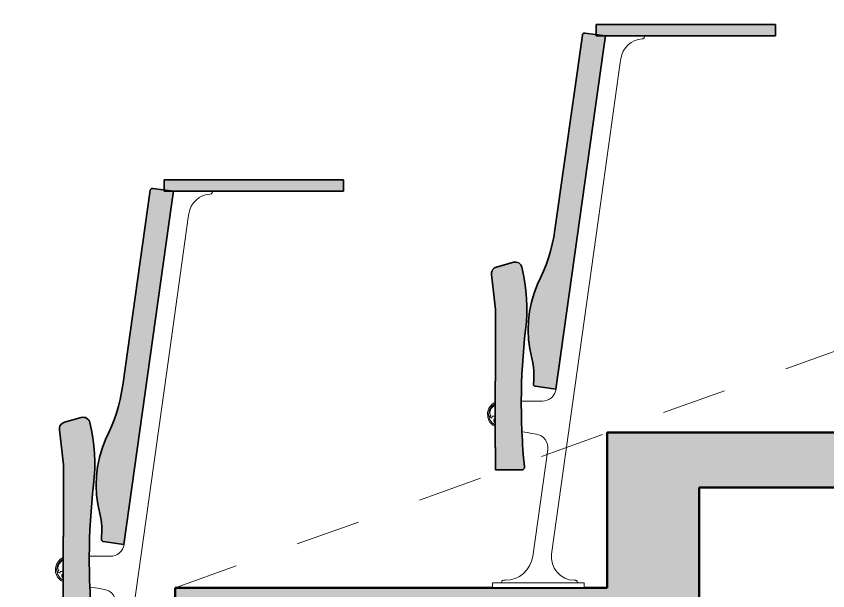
# Model space of a CAD drawing. Header units: millimetres. Extents: x -48147 to 1392261, y -496296 to 18123.
# Drawn here: x 1363031 to 1364797, y -491465 to -490214 of the extents above; entities that cross this region are included whole.
import ezdxf

# ---------------------------------------------------------------- set-up
doc = ezdxf.new("R2010")
doc.units = ezdxf.units.MM
doc.header["$MEASUREMENT"] = 0
doc.linetypes.add('Dashed', pattern=[2822.222233, 1411.111116, -1411.111116])
doc.linetypes.add('Wipeout_Contour', pattern=[1000, 0, -1000])
for name, color, linetype, lineweight in [('0_Pen_No__85', 8, 'Continuous', 20), ('A-35-M_FFE_Sanitary_Pen_No__1', 7, 'Continuous', 13), ('New_A-35-M_FFE_Fixed_Pen_No__1', 7, 'Continuous', 13)]:
    doc.layers.add(name, color=color, linetype=linetype, lineweight=lineweight)
doc.layers.add('New_A-20-M_Floor_Slab', color=7, linetype='Continuous')
doc.layers.add('New_A-35-M_FFE_Fixed', color=7, linetype='Continuous')
for name, color, linetype, lineweight, true_color in [('New_A-20-M_Floor_Slab_Pen_No__107', 7, 'Continuous', 15, 0xa6a6a6), ('New_A-20-M_Floor_Slab_Pen_No__27', 7, 'Continuous', 50, 0x2a2a2a), ('New_A-20-M_Floor_Slab_Pen_No__29', 7, 'Continuous', 50, 0x2a2a2a), ('New_A-20-M_Floor_Slab_Pen_No__81', 7, 'Continuous', 20, 0x6a6a6a), ('New_A-35-M_FFE_Fixed_Pen_No__104', 7, 'Continuous', 15, 0xa6a6a6), ('New_A-35-M_FFE_Fixed_Pen_No__44', 7, 'Continuous', 35, 0x444444)]:
    doc.layers.add(name, color=color, linetype=linetype, lineweight=lineweight, true_color=true_color)
doc.dimstyles.new('GENERATED_STYLE__8', dxfattribs={"dimtxt": 0.18, "dimasz": 182.4, "dimexe": 0.18, "dimexo": 0.0625, "dimgap": 0.09, "dimtad": 0, "dimtih": 1, "dimtoh": 1, "dimdec": 4, "dimzin": 0, "dimdsep": 46, "dimcen": 0.09, "dimadec": 0, "dimazin": 0, "dimtfac": 1, "dimtdec": 4, "dimtmove": 0, "dimatfit": 3, "dimldrblk": 'ARROWHEAD_5', "dimfxl": 1, "dimtolj": 1, "dimtzin": 0, "dimarcsym": 0})

# ---------------------------------------------------------------- blocks, each defined once
blk = doc.blocks.new('Section Elem_5_1', base_point=(1317838.7, -491795.5))
at = {"layer": 'New_A-20-M_Floor_Slab_Pen_No__81', "linetype": 'Continuous', "lineweight": 0, "true_color": 0x353535}
blk.add_hatch(color=250, dxfattribs=at).paths.add_polyline_path([(1363377.2, -491458), (1363377.2, -491578), (1364517.2, -491578), (1364517.2, -491458)])
at = {"layer": 'New_A-20-M_Floor_Slab_Pen_No__29', "linetype": 'Continuous'}
for p, q in [((1363377.2, -491458), (1363377.2, -491578)), ((1364317.2, -491458), (1363377.2, -491458)), ((1364517.2, -491458), (1364517.2, -491578)), ((1364517.2, -491578), (1363477.2, -491578))]:
    blk.add_line(p, q, dxfattribs=at)
blk = doc.blocks.new('Section Elem_6_1', base_point=(1317838.7, -491795.5))
at = {"layer": 'New_A-20-M_Floor_Slab_Pen_No__81', "linetype": 'Continuous', "lineweight": 0, "true_color": 0x353535}
blk.add_hatch(color=250, dxfattribs=at).paths.add_polyline_path([(1364317.2, -491120), (1364317.2, -491240), (1365457.2, -491240), (1365457.2, -491120)])
at = {"layer": 'New_A-20-M_Floor_Slab_Pen_No__29', "linetype": 'Continuous'}
for p, q in [((1364317.2, -491120), (1364317.2, -491240)), ((1365257.2, -491120), (1364317.2, -491120)), ((1365457.2, -491120), (1365457.2, -491240)), ((1365457.2, -491240), (1364517.2, -491240))]:
    blk.add_line(p, q, dxfattribs=at)
blk = doc.blocks.new('Section Elem_10_1', base_point=(1317838.7, -491795.5))
at = {"color": 254, "linetype": 'Wipeout_Contour', "lineweight": 0, "ltscale": 139116244.4070085}
blk.add_wipeout([(1363147.1, -491784.5), (1363147.1, -491785.5), (1363312.1, -491785.5), (1363312.1, -491784.5), (1363312, -491783.5), (1363311.8, -491782.6), (1363311.3, -491781.7), (1363310.7, -491781), (1363309.9, -491780.4), (1363309.1, -491779.9), (1363308.1, -491779.6), (1363307.1, -491779.5), (1363305.6, -491779.5), (1363295, -491778.4), (1363284.9, -491775), (1363275.7, -491769.6), (1363267.9, -491762.3), (1363261.8, -491753.6), (1363257.7, -491743.8), (1363255.8, -491733.3), (1363256.1, -491722.6), (1363406.7, -490643.7), (1363408.6, -490635.3), (1363411.9, -490627.4), (1363416.6, -490620.1), (1363422.4, -490613.8), (1363429.2, -490608.5), (1363436.8, -490604.5), (1363444.9, -490601.9), (1363453.4, -490600.7), (1363454.4, -490600.5), (1363455.3, -490600.2), (1363456.1, -490599.7), (1363456.8, -490599.1), (1363457.4, -490598.4), (1363457.8, -490597.5), (1363458.1, -490596.6), (1363458.2, -490595.7), (1363458.2, -490594.6), (1363373.2, -490594.6), (1363265.8, -491363.6), (1363264.6, -491368.9), (1363262.5, -491373.8), (1363259.5, -491378.3), (1363255.8, -491382.1), (1363251.4, -491385.3), (1363246.6, -491387.6), (1363241.4, -491389), (1363236.1, -491389.5), (1363190.1, -491389.5), (1363190.1, -491393.1), (1363190.1, -491396.7), (1363190.1, -491400.4), (1363190.1, -491404), (1363190.2, -491407.6), (1363190.2, -491411.2), (1363190.3, -491414.9), (1363190.3, -491418.5), (1363190.4, -491423.2), (1363190.5, -491427.8), (1363190.6, -491432.5), (1363190.7, -491437.2), (1363190.9, -491441.9), (1363191, -491446.6), (1363191.2, -491451.2), (1363191.4, -491455.9), (1363191.4, -491456.2), (1363192.9, -491456.4), (1363202.9, -491458.1), (1363212.9, -491459.8), (1363222.9, -491461.4), (1363228.5, -491463), (1363233.6, -491465.5), (1363238.2, -491469), (1363242, -491473.3), (1363244.9, -491478.3), (1363246.8, -491483.7), (1363247.7, -491489.4), (1363247.5, -491495.1), (1363215, -491727.8), (1363212.5, -491738.3), (1363208.3, -491748.1), (1363202.4, -491757), (1363194.9, -491764.8), (1363186.2, -491771.1), (1363176.6, -491775.7), (1363166.2, -491778.6), (1363155.6, -491779.5), (1363152.1, -491779.5), (1363151.2, -491779.6), (1363150.2, -491779.9), (1363149.4, -491780.4), (1363148.6, -491781), (1363148, -491781.7), (1363147.5, -491782.6), (1363147.2, -491783.5)], dxfattribs=at).dxf.layer = 'New_A-35-M_FFE_Fixed'
at = {"color": 254, "linetype": 'Wipeout_Contour', "lineweight": 0, "ltscale": 21735009.03154728}
blk.add_wipeout([(1363116.5, -491414.7), (1363117, -491425), (1363121.1, -491434.6), (1363128.3, -491442), (1363133.6, -491444.6), (1363133.6, -491441.8), (1363126.6, -491437.1), (1363120.9, -491428.6), (1363118.9, -491418.5), (1363120.9, -491408.4), (1363126.6, -491399.9), (1363133.6, -491395.2), (1363133.6, -491392.2), (1363126.1, -491396.7), (1363119.7, -491404.8)], dxfattribs=at).dxf.layer = 'New_A-35-M_FFE_Fixed'
at = {"color": 254, "linetype": 'Wipeout_Contour', "lineweight": 0, "ltscale": 42021002.06824756}
blk.add_wipeout([(1363120.6, -491423.4), (1363126.2, -491426.5), (1363126.8, -491422.2), (1363128.2, -491422.4), (1363129.6, -491422.3), (1363131, -491422), (1363132.3, -491421.3), (1363133.4, -491420.4), (1363133.6, -491420.2), (1363133.6, -491397.5), (1363133.4, -491397.6), (1363131.9, -491398.6), (1363130.4, -491399.6), (1363128.8, -491401), (1363127.4, -491402.5), (1363126, -491404.1), (1363124.8, -491405.8), (1363123.8, -491407.7), (1363123, -491409.6), (1363122.3, -491411.6), (1363121.7, -491413.6), (1363121.6, -491414.6), (1363121.5, -491415.5), (1363121.6, -491416.5), (1363121.8, -491417.5), (1363122.2, -491418.4), (1363122.6, -491419.2), (1363123.2, -491420), (1363123.9, -491420.7)], dxfattribs=at).dxf.layer = 'New_A-35-M_FFE_Fixed'
at = {"color": 254, "linetype": 'Wipeout_Contour', "lineweight": 0, "ltscale": 11592091.11956752}
blk.add_wipeout([(1363130.1, -491432.7), (1363131, -491434.8), (1363132.8, -491436.2), (1363133.6, -491436.4), (1363133.6, -491427.3), (1363133.6, -491427.3), (1363131.6, -491428.4), (1363130.3, -491430.4)], dxfattribs=at).dxf.layer = 'New_A-35-M_FFE_Fixed'
blk = doc.blocks.new('Section Elem_11_1', base_point=(1317838.7, -491795.5))
at = {"layer": 'New_A-35-M_FFE_Fixed_Pen_No__104', "linetype": 'Continuous'}
for points in [[(1363743.2, -490594.6), (1363743.2, -490569.6), (1363353.2, -490569.6), (1363353.2, -490594.6)], [(1363323.2, -490591.7), (1363323, -490592.6), (1363263.1, -491017), (1363260.6, -491032.4), (1363257.5, -491047.7), (1363253.7, -491062.8), (1363249.2, -491077.8), (1363244.2, -491092.5), (1363238.5, -491107), (1363232.2, -491121.3), (1363225.3, -491135.3), (1363218, -491154.4), (1363212.2, -491174.1), (1363208.2, -491194.3), (1363205.7, -491214.6), (1363205, -491235.1), (1363206, -491255.6), (1363208.6, -491276), (1363212.8, -491296), (1363214.4, -491302.9), (1363215.7, -491309.8), (1363216.6, -491316.7), (1363217.2, -491323.7), (1363217.5, -491330.8), (1363217.5, -491337.8), (1363217.1, -491344.8), (1363216.4, -491351.8), (1363216.4, -491352.7), (1363216.5, -491353.7), (1363216.9, -491354.6), (1363217.4, -491355.4), (1363218.1, -491356.1), (1363218.9, -491356.7), (1363219.7, -491357.1), (1363220.7, -491357.3), (1363265.3, -491363.6), (1363369, -490624.3), (1363373.2, -490594.6), (1363328.6, -490588.4), (1363327.6, -490588.3), (1363326.7, -490588.5), (1363325.7, -490588.8), (1363324.9, -490589.3), (1363324.2, -490590), (1363323.6, -490590.8)]]:
    blk.add_hatch(color=256, dxfattribs=at).paths.add_polyline_path(points)
at = {"layer": 'New_A-35-M_FFE_Fixed_Pen_No__1', "linetype": 'Continuous'}
for p, q in [((1363457.4, -490598.4), (1363456.8, -490599.1)), ((1363457.8, -490597.5), (1363457.4, -490598.4)), ((1363458.1, -490596.6), (1363457.8, -490597.5)), ((1363458.2, -490595.7), (1363458.1, -490596.6)), ((1363458.2, -490594.6), (1363458.2, -490595.7)), ((1363422.4, -490613.8), (1363416.6, -490620.1)), ((1363429.2, -490608.5), (1363422.4, -490613.8)), ((1363436.8, -490604.5), (1363429.2, -490608.5)), ((1363444.9, -490601.9), (1363436.8, -490604.5)), ((1363453.4, -490600.7), (1363444.9, -490601.9)), ((1363454.4, -490600.5), (1363453.4, -490600.7)), ((1363455.3, -490600.2), (1363454.4, -490600.5)), ((1363456.1, -490599.7), (1363455.3, -490600.2)), ((1363456.8, -490599.1), (1363456.1, -490599.7)), ((1363345.8, -490790.4), (1363369, -490624.3)), ((1363411.9, -490627.4), (1363408.6, -490635.3)), ((1363416.6, -490620.1), (1363411.9, -490627.4)), ((1363406.7, -490643.7), (1363405.5, -490652.1)), ((1363408.6, -490635.3), (1363406.7, -490643.7)), ((1363405.5, -490652.1), (1363358.1, -490992.1)), ((1363318.4, -490986.6), (1363345.8, -490790.4)), ((1363272.2, -491317.5), (1363318.4, -490986.6)), ((1363358.1, -490992.1), (1363256.1, -491722.6)), ((1363265.8, -491363.6), (1363272.2, -491317.5)), ((1363259.5, -491378.3), (1363262.5, -491373.8)), ((1363262.5, -491373.8), (1363264.6, -491368.9)), ((1363264.6, -491368.9), (1363265.8, -491363.6)), ((1363190.1, -491389.5), (1363236.1, -491389.5)), ((1363236.1, -491389.5), (1363241.4, -491389)), ((1363241.4, -491389), (1363246.6, -491387.6)), ((1363246.6, -491387.6), (1363251.4, -491385.3)), ((1363251.4, -491385.3), (1363255.8, -491382.1)), ((1363255.8, -491382.1), (1363259.5, -491378.3)), ((1363192.9, -491456.4), (1363191.4, -491456.2)), ((1363202.9, -491458.1), (1363192.9, -491456.4)), ((1363212.9, -491459.8), (1363202.9, -491458.1)), ((1363222.9, -491461.4), (1363212.9, -491459.8)), ((1363228.5, -491463), (1363222.9, -491461.4)), ((1363233.6, -491465.5), (1363228.5, -491463)), ((1363238.2, -491469), (1363233.6, -491465.5)), ((1363242, -491473.3), (1363238.2, -491469)), ((1363244.9, -491478.3), (1363242, -491473.3)), ((1363246.8, -491483.7), (1363244.9, -491478.3)), ((1363215, -491727.8), (1363247.5, -491495.1)), ((1363247.7, -491489.4), (1363246.8, -491483.7)), ((1363247.5, -491495.1), (1363247.7, -491489.4)), ((1363212.5, -491738.3), (1363215, -491727.8)), ((1363256.1, -491722.6), (1363255.8, -491733.3)), ((1363208.3, -491748.1), (1363212.5, -491738.3)), ((1363255.8, -491733.3), (1363257.7, -491743.8)), ((1363257.7, -491743.8), (1363261.8, -491753.6)), ((1363194.9, -491764.8), (1363202.4, -491757)), ((1363202.4, -491757), (1363208.3, -491748.1)), ((1363261.8, -491753.6), (1363267.9, -491762.3)), ((1363267.9, -491762.3), (1363275.7, -491769.6)), ((1363176.6, -491775.7), (1363186.2, -491771.1)), ((1363186.2, -491771.1), (1363194.9, -491764.8)), ((1363275.7, -491769.6), (1363284.9, -491775))]:
    blk.add_line(p, q, dxfattribs=at)
at = {"layer": 'New_A-35-M_FFE_Fixed_Pen_No__44', "linetype": 'Continuous'}
for p, q in [((1363353.2, -490569.6), (1363353.2, -490594.6)), ((1363743.2, -490569.6), (1363353.2, -490569.6)), ((1363743.2, -490569.6), (1363743.2, -490594.6)), ((1363743.2, -490594.6), (1363353.2, -490594.6)), ((1363134.2, -491346.5), (1363133.6, -491346.5)), ((1363134.1, -491490.5), (1363133.6, -491490.5)), ((1363134.1, -491490.5), (1363134.1, -491539))]:
    blk.add_line(p, q, dxfattribs=at)
at = {"layer": 'New_A-35-M_FFE_Fixed_Pen_No__44', "linetype": 'Continuous', "flags": 128}
for points in [[(1363373.2, -490594.6), (1363328.6, -490588.4), (1363327.6, -490588.3), (1363326.7, -490588.5), (1363325.7, -490588.8), (1363324.9, -490589.3), (1363324.2, -490590), (1363323.6, -490590.8), (1363323.2, -490591.7), (1363323, -490592.6), (1363263.1, -491017), (1363260.6, -491032.4), (1363257.5, -491047.7), (1363253.7, -491062.8), (1363249.2, -491077.8), (1363244.2, -491092.5), (1363238.5, -491107), (1363232.2, -491121.3), (1363225.3, -491135.3), (1363218, -491154.4), (1363212.2, -491174.1), (1363208.2, -491194.3), (1363205.7, -491214.6), (1363205, -491235.1), (1363206, -491255.6), (1363208.6, -491276), (1363212.8, -491296), (1363214.4, -491302.9), (1363215.7, -491309.8), (1363216.6, -491316.7), (1363217.2, -491323.7), (1363217.5, -491330.8), (1363217.5, -491337.8), (1363217.1, -491344.8), (1363216.4, -491351.8), (1363216.4, -491352.7), (1363216.5, -491353.7), (1363216.9, -491354.6), (1363217.4, -491355.4), (1363218.1, -491356.1), (1363218.9, -491356.7), (1363219.7, -491357.1), (1363220.7, -491357.3), (1363265.3, -491363.6)], [(1363373.2, -490594.6), (1363369, -490624.3), (1363265.3, -491363.6)]]:
    blk.add_lwpolyline(points, dxfattribs=at)
at = {"color": 254, "linetype": 'Wipeout_Contour', "lineweight": 0, "ltscale": 63756096.45774131}
blk.add_wipeout([(1363118.9, -491418.5), (1363120.9, -491428.6), (1363126.6, -491437.1), (1363133.6, -491441.8), (1363133.6, -491436.4), (1363132.8, -491436.2), (1363131, -491434.8), (1363130.1, -491432.7), (1363130.3, -491430.4), (1363131.6, -491428.4), (1363133.6, -491427.3), (1363133.6, -491427.3), (1363133.6, -491420.2), (1363133.4, -491420.4), (1363132.3, -491421.3), (1363131, -491422), (1363129.6, -491422.3), (1363128.2, -491422.4), (1363126.8, -491422.2), (1363126.2, -491426.5), (1363120.6, -491423.4), (1363123.9, -491420.7), (1363123.2, -491420), (1363122.6, -491419.2), (1363122.2, -491418.4), (1363121.8, -491417.5), (1363121.6, -491416.5), (1363121.5, -491415.5), (1363121.6, -491414.6), (1363121.7, -491413.6), (1363122.3, -491411.6), (1363123, -491409.6), (1363123.8, -491407.7), (1363124.8, -491405.8), (1363126, -491404.1), (1363127.4, -491402.5), (1363128.8, -491401), (1363130.4, -491399.6), (1363131.9, -491398.6), (1363133.4, -491397.6), (1363133.6, -491397.5), (1363133.6, -491395.2), (1363126.6, -491399.9), (1363120.9, -491408.4)], dxfattribs=at).dxf.layer = 'New_A-35-M_FFE_Fixed'
at = {"color": 254, "linetype": 'Wipeout_Contour', "lineweight": 0, "ltscale": 5796890.425151379}
blk.add_wipeout([(1363127.1, -491785.5), (1363127.1, -491795.5), (1363327.1, -491795.5), (1363327.1, -491785.5)], dxfattribs=at).dxf.layer = 'New_A-35-M_FFE_Fixed'
at = {"layer": 'New_A-35-M_FFE_Fixed_Pen_No__104', "linetype": 'Continuous'}
blk.add_hatch(color=256, dxfattribs=at).paths.add_polyline_path([(1363196.2, -491536.5), (1363196.7, -491535.6), (1363196.9, -491534.5), (1363196.9, -491533.5), (1363196, -491523.8), (1363195.1, -491514.1), (1363194.3, -491504.4), (1363193.6, -491494.7), (1363193, -491485), (1363192.4, -491475.3), (1363191.9, -491465.6), (1363191.4, -491455.9), (1363191.2, -491451.2), (1363191, -491446.6), (1363190.9, -491441.9), (1363190.7, -491437.2), (1363190.6, -491432.5), (1363190.5, -491427.8), (1363190.4, -491423.2), (1363190.3, -491418.5), (1363190.3, -491414.9), (1363190.2, -491411.2), (1363190.2, -491407.6), (1363190.1, -491404), (1363190.1, -491400.4), (1363190.1, -491396.7), (1363190.1, -491393.1), (1363190.1, -491389.5), (1363190.4, -491370), (1363190.9, -491350.6), (1363191.6, -491331.1), (1363192.7, -491311.7), (1363194, -491292.2), (1363195.5, -491272.8), (1363197.4, -491253.4), (1363199.5, -491234.1), (1363201.1, -491217.1), (1363202, -491200), (1363202.1, -491182.9), (1363201.4, -491165.8), (1363200, -491148.8), (1363197.9, -491131.8), (1363195, -491114.9), (1363191.4, -491098.2), (1363190.4, -491095.4), (1363188.9, -491092.8), (1363186.9, -491090.6), (1363184.4, -491088.8), (1363181.7, -491087.5), (1363178.7, -491086.9), (1363175.7, -491086.8), (1363172.8, -491087.3), (1363136.2, -491097.6), (1363133.6, -491098.6), (1363131.3, -491100), (1363129.3, -491101.8), (1363127.6, -491103.9), (1363126.4, -491106.3), (1363125.6, -491108.9), (1363125.2, -491111.5), (1363125.4, -491114.2), (1363134.2, -491190.1), (1363134.2, -491346.5), (1363133.6, -491346.5), (1363133.6, -491478.5), (1363133.6, -491490.5), (1363134.1, -491490.5), (1363134.1, -491539), (1363140.1, -491539), (1363152.1, -491539), (1363191.9, -491539), (1363193, -491538.9), (1363194, -491538.6), (1363194.9, -491538), (1363195.6, -491537.3)])
at = {"layer": 'New_A-35-M_FFE_Fixed_Pen_No__1', "linetype": 'Continuous'}
for p, q in [((1363126.1, -491396.7), (1363133.6, -491392.2)), ((1363116.5, -491414.7), (1363119.7, -491404.8)), ((1363118.9, -491418.5), (1363120.9, -491408.4)), ((1363119.7, -491404.8), (1363126.1, -491396.7)), ((1363120.9, -491408.4), (1363126.6, -491399.9)), ((1363122.3, -491411.6), (1363123, -491409.6)), ((1363123, -491409.6), (1363123.8, -491407.7)), ((1363123.8, -491407.7), (1363124.8, -491405.8)), ((1363124.8, -491405.8), (1363126, -491404.1)), ((1363126, -491404.1), (1363127.4, -491402.5)), ((1363126.6, -491399.9), (1363133.6, -491395.2)), ((1363127.4, -491402.5), (1363128.8, -491401)), ((1363128.8, -491401), (1363130.4, -491399.6)), ((1363130.4, -491399.6), (1363131.9, -491398.6)), ((1363131.9, -491398.6), (1363133.4, -491397.6)), ((1363133.4, -491397.6), (1363133.6, -491397.5)), ((1363117, -491425), (1363116.5, -491414.7)), ((1363121.1, -491434.6), (1363117, -491425)), ((1363120.9, -491428.6), (1363118.9, -491418.5)), ((1363120.6, -491423.4), (1363123.9, -491420.7)), ((1363126.2, -491426.5), (1363120.6, -491423.4)), ((1363126.6, -491437.1), (1363120.9, -491428.6)), ((1363121.5, -491415.5), (1363121.6, -491414.6)), ((1363121.6, -491416.5), (1363121.5, -491415.5)), ((1363121.6, -491414.6), (1363121.7, -491413.6)), ((1363121.8, -491417.5), (1363121.6, -491416.5)), ((1363121.7, -491413.6), (1363122.3, -491411.6)), ((1363122.2, -491418.4), (1363121.8, -491417.5)), ((1363122.6, -491419.2), (1363122.2, -491418.4)), ((1363123.2, -491420), (1363122.6, -491419.2)), ((1363123.9, -491420.7), (1363123.2, -491420)), ((1363126.8, -491422.2), (1363126.2, -491426.5)), ((1363128.2, -491422.4), (1363126.8, -491422.2)), ((1363129.6, -491422.3), (1363128.2, -491422.4)), ((1363131, -491422), (1363129.6, -491422.3)), ((1363131.6, -491428.4), (1363130.3, -491430.4)), ((1363132.3, -491421.3), (1363131, -491422)), ((1363133.6, -491427.3), (1363131.6, -491428.4)), ((1363133.4, -491420.4), (1363132.3, -491421.3)), ((1363133.6, -491420.2), (1363133.4, -491420.4)), ((1363128.3, -491442), (1363121.1, -491434.6)), ((1363133.6, -491441.8), (1363126.6, -491437.1)), ((1363133.6, -491444.6), (1363128.3, -491442)), ((1363130.3, -491430.4), (1363130.1, -491432.7)), ((1363130.1, -491432.7), (1363131, -491434.8)), ((1363131, -491434.8), (1363132.8, -491436.2)), ((1363132.8, -491436.2), (1363133.6, -491436.4)), ((1363148, -491781.7), (1363148.6, -491781)), ((1363148.6, -491781), (1363149.4, -491780.4)), ((1363149.4, -491780.4), (1363150.2, -491779.9)), ((1363150.2, -491779.9), (1363151.2, -491779.6)), ((1363151.2, -491779.6), (1363152.1, -491779.5)), ((1363152.1, -491779.5), (1363155.6, -491779.5)), ((1363155.6, -491779.5), (1363166.2, -491778.6)), ((1363166.2, -491778.6), (1363176.6, -491775.7)), ((1363284.9, -491775), (1363295, -491778.4)), ((1363295, -491778.4), (1363305.6, -491779.5)), ((1363305.6, -491779.5), (1363307.1, -491779.5)), ((1363307.1, -491779.5), (1363308.1, -491779.6)), ((1363308.1, -491779.6), (1363309.1, -491779.9)), ((1363309.1, -491779.9), (1363309.9, -491780.4)), ((1363309.9, -491780.4), (1363310.7, -491781)), ((1363310.7, -491781), (1363311.3, -491781.7)), ((1363127.1, -491785.5), (1363327.1, -491785.5)), ((1363127.1, -491795.5), (1363127.1, -491785.5)), ((1363147.1, -491784.5), (1363147.2, -491783.5)), ((1363147.1, -491785.5), (1363147.1, -491784.5)), ((1363147.2, -491783.5), (1363147.5, -491782.6)), ((1363147.5, -491782.6), (1363148, -491781.7)), ((1363311.3, -491781.7), (1363311.8, -491782.6)), ((1363311.8, -491782.6), (1363312, -491783.5)), ((1363312, -491783.5), (1363312.1, -491784.5)), ((1363312.1, -491784.5), (1363312.1, -491785.5)), ((1363327.1, -491785.5), (1363327.1, -491795.5))]:
    blk.add_line(p, q, dxfattribs=at)
at = {"layer": 'New_A-35-M_FFE_Fixed_Pen_No__44', "linetype": 'Continuous', "flags": 128}
for points in [[(1363134.1, -491539), (1363140.1, -491539), (1363152.1, -491539), (1363191.9, -491539), (1363193, -491538.9), (1363194, -491538.6), (1363194.9, -491538), (1363195.6, -491537.3), (1363196.2, -491536.5), (1363196.7, -491535.6), (1363196.9, -491534.5), (1363196.9, -491533.5), (1363196, -491523.8), (1363195.1, -491514.1), (1363194.3, -491504.4), (1363193.6, -491494.7), (1363193, -491485), (1363192.4, -491475.3), (1363191.9, -491465.6), (1363191.4, -491455.9), (1363191.2, -491451.2), (1363191, -491446.6), (1363190.9, -491441.9), (1363190.7, -491437.2), (1363190.6, -491432.5), (1363190.5, -491427.8), (1363190.4, -491423.2), (1363190.3, -491418.5), (1363190.3, -491414.9), (1363190.2, -491411.2), (1363190.2, -491407.6), (1363190.1, -491404), (1363190.1, -491400.4), (1363190.1, -491396.7), (1363190.1, -491393.1), (1363190.1, -491389.5), (1363190.4, -491370), (1363190.9, -491350.6), (1363191.6, -491331.1), (1363192.7, -491311.7), (1363194, -491292.2), (1363195.5, -491272.8), (1363197.4, -491253.4), (1363199.5, -491234.1), (1363201.1, -491217.1), (1363202, -491200), (1363202.1, -491182.9), (1363201.4, -491165.8), (1363200, -491148.8), (1363197.9, -491131.8), (1363195, -491114.9), (1363191.4, -491098.2), (1363190.4, -491095.4), (1363188.9, -491092.8), (1363186.9, -491090.6), (1363184.4, -491088.8), (1363181.7, -491087.5), (1363178.7, -491086.9), (1363175.7, -491086.8), (1363172.8, -491087.3), (1363136.2, -491097.6), (1363133.6, -491098.6), (1363131.3, -491100), (1363129.3, -491101.8), (1363127.6, -491103.9), (1363126.4, -491106.3), (1363125.6, -491108.9), (1363125.2, -491111.5), (1363125.4, -491114.2), (1363134.2, -491190.1), (1363134.2, -491346.5)], [(1363133.6, -491346.5), (1363133.6, -491478.5), (1363133.6, -491490.5)]]:
    blk.add_lwpolyline(points, dxfattribs=at)
blk = doc.blocks.new('Section Elem_12_1', base_point=(1317838.7, -491795.5))
at = {"layer": 'New_A-35-M_FFE_Fixed_Pen_No__44', "linetype": 'Continuous'}
for p, q in [((1364683.2, -490231.6), (1364293.2, -490231.6)), ((1364683.2, -490231.6), (1364683.2, -490256.6)), ((1364074.2, -491008.5), (1364073.6, -491008.5)), ((1364074.1, -491152.5), (1364073.6, -491152.5)), ((1364074.1, -491152.5), (1364074.1, -491201))]:
    blk.add_line(p, q, dxfattribs=at)
at = {"color": 254, "linetype": 'Wipeout_Contour', "lineweight": 0, "ltscale": 63789967.69592149}
blk.add_wipeout([(1364058.9, -491080.5), (1364060.9, -491090.6), (1364066.6, -491099.1), (1364073.6, -491103.8), (1364073.6, -491098.4), (1364072.8, -491098.2), (1364071, -491096.8), (1364070.1, -491094.7), (1364070.3, -491092.4), (1364071.6, -491090.4), (1364073.6, -491089.3), (1364073.6, -491089.3), (1364073.6, -491082.2), (1364073.4, -491082.4), (1364072.3, -491083.3), (1364071, -491084), (1364069.6, -491084.3), (1364068.2, -491084.4), (1364066.8, -491084.2), (1364066.2, -491088.5), (1364060.6, -491085.4), (1364063.9, -491082.7), (1364063.2, -491082), (1364062.6, -491081.2), (1364062.2, -491080.4), (1364061.8, -491079.5), (1364061.6, -491078.5), (1364061.5, -491077.5), (1364061.6, -491076.6), (1364061.7, -491075.6), (1364062.3, -491073.6), (1364063, -491071.6), (1364063.8, -491069.7), (1364064.8, -491067.8), (1364066, -491066.1), (1364067.4, -491064.5), (1364068.8, -491063), (1364070.4, -491061.6), (1364071.9, -491060.6), (1364073.4, -491059.6), (1364073.6, -491059.5), (1364073.6, -491057.2), (1364066.6, -491061.9), (1364060.9, -491070.4)], dxfattribs=at).dxf.layer = 'New_A-35-M_FFE_Fixed'
at = {"color": 254, "linetype": 'Wipeout_Contour', "lineweight": 0, "ltscale": 5799969.071678659}
blk.add_wipeout([(1364267.1, -491457.5), (1364267.1, -491447.5), (1364067.1, -491447.5), (1364067.1, -491457.5)], dxfattribs=at).dxf.layer = 'New_A-35-M_FFE_Fixed'
at = {"layer": 'New_A-35-M_FFE_Fixed_Pen_No__1', "linetype": 'Continuous'}
for p, q in [((1364067.1, -491457.5), (1364067.1, -491447.5)), ((1364267.1, -491457.5), (1364067.1, -491457.5))]:
    blk.add_line(p, q, dxfattribs=at)
at = {"color": 254, "linetype": 'Wipeout_Contour', "lineweight": 0, "ltscale": 139190147.9215785}
blk.add_wipeout([(1364087.1, -491446.5), (1364087.1, -491447.5), (1364252.1, -491447.5), (1364252.1, -491446.5), (1364252, -491445.5), (1364251.8, -491444.6), (1364251.3, -491443.7), (1364250.7, -491443), (1364249.9, -491442.4), (1364249.1, -491441.9), (1364248.1, -491441.6), (1364247.1, -491441.5), (1364245.6, -491441.5), (1364235, -491440.4), (1364224.9, -491437), (1364215.7, -491431.6), (1364207.9, -491424.3), (1364201.8, -491415.6), (1364197.7, -491405.8), (1364195.8, -491395.3), (1364196.1, -491384.6), (1364346.7, -490305.7), (1364348.6, -490297.3), (1364351.9, -490289.4), (1364356.6, -490282.1), (1364362.4, -490275.8), (1364369.2, -490270.5), (1364376.8, -490266.5), (1364384.9, -490263.9), (1364393.4, -490262.7), (1364394.4, -490262.5), (1364395.3, -490262.2), (1364396.1, -490261.7), (1364396.8, -490261.1), (1364397.4, -490260.4), (1364397.8, -490259.5), (1364398.1, -490258.6), (1364398.2, -490257.7), (1364398.2, -490256.6), (1364313.2, -490256.6), (1364205.8, -491025.6), (1364204.6, -491030.9), (1364202.5, -491035.8), (1364199.5, -491040.3), (1364195.8, -491044.1), (1364191.4, -491047.3), (1364186.6, -491049.6), (1364181.4, -491051), (1364176.1, -491051.5), (1364130.1, -491051.5), (1364130.1, -491055.1), (1364130.1, -491058.7), (1364130.1, -491062.4), (1364130.1, -491066), (1364130.2, -491069.6), (1364130.2, -491073.2), (1364130.3, -491076.9), (1364130.3, -491080.5), (1364130.4, -491085.2), (1364130.5, -491089.8), (1364130.6, -491094.5), (1364130.7, -491099.2), (1364130.9, -491103.9), (1364131, -491108.6), (1364131.2, -491113.2), (1364131.4, -491117.9), (1364131.4, -491118.2), (1364132.9, -491118.4), (1364142.9, -491120.1), (1364152.9, -491121.8), (1364162.9, -491123.4), (1364168.5, -491125), (1364173.6, -491127.5), (1364178.2, -491131), (1364182, -491135.3), (1364184.9, -491140.3), (1364186.8, -491145.7), (1364187.7, -491151.4), (1364187.5, -491157.1), (1364155, -491389.8), (1364152.5, -491400.3), (1364148.3, -491410.1), (1364142.4, -491419), (1364134.9, -491426.8), (1364126.2, -491433.1), (1364116.6, -491437.7), (1364106.2, -491440.6), (1364095.6, -491441.5), (1364092.1, -491441.5), (1364091.2, -491441.6), (1364090.2, -491441.9), (1364089.4, -491442.4), (1364088.6, -491443), (1364088, -491443.7), (1364087.5, -491444.6), (1364087.2, -491445.5)], dxfattribs=at).dxf.layer = 'New_A-35-M_FFE_Fixed'
at = {"color": 254, "linetype": 'Wipeout_Contour', "lineweight": 0, "ltscale": 21746556.03143888}
blk.add_wipeout([(1364056.5, -491076.7), (1364057, -491087), (1364061.1, -491096.6), (1364068.3, -491104), (1364073.6, -491106.6), (1364073.6, -491103.8), (1364066.6, -491099.1), (1364060.9, -491090.6), (1364058.9, -491080.5), (1364060.9, -491070.4), (1364066.6, -491061.9), (1364073.6, -491057.2), (1364073.6, -491054.2), (1364066.1, -491058.7), (1364059.7, -491066.8)], dxfattribs=at).dxf.layer = 'New_A-35-M_FFE_Fixed'
at = {"layer": 'New_A-35-M_FFE_Fixed_Pen_No__104', "linetype": 'Continuous'}
for points in [[(1364683.2, -490256.6), (1364683.2, -490231.6), (1364293.2, -490231.6), (1364293.2, -490256.6)], [(1364263.2, -490253.7), (1364263, -490254.6), (1364203.1, -490679), (1364200.6, -490694.4), (1364197.5, -490709.7), (1364193.7, -490724.8), (1364189.2, -490739.8), (1364184.2, -490754.5), (1364178.5, -490769), (1364172.2, -490783.3), (1364165.3, -490797.3), (1364158, -490816.4), (1364152.2, -490836.1), (1364148.2, -490856.3), (1364145.7, -490876.6), (1364145, -490897.1), (1364146, -490917.6), (1364148.6, -490938), (1364152.8, -490958), (1364154.4, -490964.9), (1364155.7, -490971.8), (1364156.6, -490978.7), (1364157.2, -490985.7), (1364157.5, -490992.8), (1364157.5, -490999.8), (1364157.1, -491006.8), (1364156.4, -491013.8), (1364156.4, -491014.7), (1364156.5, -491015.7), (1364156.9, -491016.6), (1364157.4, -491017.4), (1364158.1, -491018.1), (1364158.9, -491018.7), (1364159.7, -491019.1), (1364160.7, -491019.3), (1364205.3, -491025.6), (1364309, -490286.3), (1364313.2, -490256.6), (1364268.6, -490250.4), (1364267.6, -490250.3), (1364266.7, -490250.5), (1364265.7, -490250.8), (1364264.9, -490251.3), (1364264.2, -490252), (1364263.6, -490252.8)]]:
    blk.add_hatch(color=256, dxfattribs=at).paths.add_polyline_path(points)
at = {"layer": 'New_A-35-M_FFE_Fixed_Pen_No__1', "linetype": 'Continuous'}
for p, q in [((1364393.4, -490262.7), (1364384.9, -490263.9)), ((1364394.4, -490262.5), (1364393.4, -490262.7)), ((1364395.3, -490262.2), (1364394.4, -490262.5)), ((1364396.1, -490261.7), (1364395.3, -490262.2)), ((1364396.8, -490261.1), (1364396.1, -490261.7)), ((1364397.4, -490260.4), (1364396.8, -490261.1)), ((1364397.8, -490259.5), (1364397.4, -490260.4)), ((1364398.1, -490258.6), (1364397.8, -490259.5)), ((1364398.2, -490257.7), (1364398.1, -490258.6)), ((1364398.2, -490256.6), (1364398.2, -490257.7)), ((1364362.4, -490275.8), (1364356.6, -490282.1)), ((1364369.2, -490270.5), (1364362.4, -490275.8)), ((1364376.8, -490266.5), (1364369.2, -490270.5)), ((1364384.9, -490263.9), (1364376.8, -490266.5)), ((1364285.8, -490452.4), (1364309, -490286.3)), ((1364348.6, -490297.3), (1364346.7, -490305.7)), ((1364351.9, -490289.4), (1364348.6, -490297.3)), ((1364356.6, -490282.1), (1364351.9, -490289.4)), ((1364345.5, -490314.1), (1364298.1, -490654.1)), ((1364346.7, -490305.7), (1364345.5, -490314.1)), ((1364258.4, -490648.6), (1364285.8, -490452.4)), ((1364212.2, -490979.5), (1364258.4, -490648.6)), ((1364298.1, -490654.1), (1364196.1, -491384.6)), ((1364205.8, -491025.6), (1364212.2, -490979.5)), ((1364199.5, -491040.3), (1364202.5, -491035.8)), ((1364202.5, -491035.8), (1364204.6, -491030.9)), ((1364204.6, -491030.9), (1364205.8, -491025.6)), ((1364130.1, -491051.5), (1364176.1, -491051.5)), ((1364176.1, -491051.5), (1364181.4, -491051)), ((1364181.4, -491051), (1364186.6, -491049.6)), ((1364186.6, -491049.6), (1364191.4, -491047.3)), ((1364191.4, -491047.3), (1364195.8, -491044.1)), ((1364195.8, -491044.1), (1364199.5, -491040.3)), ((1364132.9, -491118.4), (1364131.4, -491118.2)), ((1364142.9, -491120.1), (1364132.9, -491118.4)), ((1364152.9, -491121.8), (1364142.9, -491120.1)), ((1364162.9, -491123.4), (1364152.9, -491121.8)), ((1364168.5, -491125), (1364162.9, -491123.4)), ((1364173.6, -491127.5), (1364168.5, -491125)), ((1364178.2, -491131), (1364173.6, -491127.5)), ((1364182, -491135.3), (1364178.2, -491131)), ((1364184.9, -491140.3), (1364182, -491135.3)), ((1364186.8, -491145.7), (1364184.9, -491140.3)), ((1364187.7, -491151.4), (1364186.8, -491145.7)), ((1364155, -491389.8), (1364187.5, -491157.1)), ((1364187.5, -491157.1), (1364187.7, -491151.4)), ((1364152.5, -491400.3), (1364155, -491389.8)), ((1364196.1, -491384.6), (1364195.8, -491395.3)), ((1364142.4, -491419), (1364148.3, -491410.1)), ((1364148.3, -491410.1), (1364152.5, -491400.3)), ((1364195.8, -491395.3), (1364197.7, -491405.8)), ((1364197.7, -491405.8), (1364201.8, -491415.6)), ((1364126.2, -491433.1), (1364134.9, -491426.8)), ((1364134.9, -491426.8), (1364142.4, -491419)), ((1364201.8, -491415.6), (1364207.9, -491424.3)), ((1364207.9, -491424.3), (1364215.7, -491431.6)), ((1364087.1, -491446.5), (1364087.2, -491445.5)), ((1364087.2, -491445.5), (1364087.5, -491444.6)), ((1364087.5, -491444.6), (1364088, -491443.7)), ((1364088, -491443.7), (1364088.6, -491443)), ((1364088.6, -491443), (1364089.4, -491442.4)), ((1364089.4, -491442.4), (1364090.2, -491441.9)), ((1364090.2, -491441.9), (1364091.2, -491441.6)), ((1364091.2, -491441.6), (1364092.1, -491441.5)), ((1364092.1, -491441.5), (1364095.6, -491441.5)), ((1364095.6, -491441.5), (1364106.2, -491440.6)), ((1364106.2, -491440.6), (1364116.6, -491437.7)), ((1364116.6, -491437.7), (1364126.2, -491433.1)), ((1364215.7, -491431.6), (1364224.9, -491437)), ((1364224.9, -491437), (1364235, -491440.4)), ((1364235, -491440.4), (1364245.6, -491441.5)), ((1364245.6, -491441.5), (1364247.1, -491441.5)), ((1364247.1, -491441.5), (1364248.1, -491441.6)), ((1364248.1, -491441.6), (1364249.1, -491441.9)), ((1364249.1, -491441.9), (1364249.9, -491442.4)), ((1364249.9, -491442.4), (1364250.7, -491443)), ((1364250.7, -491443), (1364251.3, -491443.7)), ((1364251.3, -491443.7), (1364251.8, -491444.6)), ((1364251.8, -491444.6), (1364252, -491445.5)), ((1364252, -491445.5), (1364252.1, -491446.5)), ((1364067.1, -491447.5), (1364267.1, -491447.5)), ((1364087.1, -491447.5), (1364087.1, -491446.5)), ((1364252.1, -491446.5), (1364252.1, -491447.5)), ((1364267.1, -491447.5), (1364267.1, -491457.5))]:
    blk.add_line(p, q, dxfattribs=at)
at = {"layer": 'New_A-35-M_FFE_Fixed_Pen_No__44', "linetype": 'Continuous'}
for p in [(1364293.2, -490231.6), (1364683.2, -490256.6)]:
    blk.add_line(p, (1364293.2, -490256.6), dxfattribs=at)
at = {"layer": 'New_A-35-M_FFE_Fixed_Pen_No__44', "linetype": 'Continuous', "flags": 128}
for points in [[(1364313.2, -490256.6), (1364268.6, -490250.4), (1364267.6, -490250.3), (1364266.7, -490250.5), (1364265.7, -490250.8), (1364264.9, -490251.3), (1364264.2, -490252), (1364263.6, -490252.8), (1364263.2, -490253.7), (1364263, -490254.6), (1364203.1, -490679), (1364200.6, -490694.4), (1364197.5, -490709.7), (1364193.7, -490724.8), (1364189.2, -490739.8), (1364184.2, -490754.5), (1364178.5, -490769), (1364172.2, -490783.3), (1364165.3, -490797.3), (1364158, -490816.4), (1364152.2, -490836.1), (1364148.2, -490856.3), (1364145.7, -490876.6), (1364145, -490897.1), (1364146, -490917.6), (1364148.6, -490938), (1364152.8, -490958), (1364154.4, -490964.9), (1364155.7, -490971.8), (1364156.6, -490978.7), (1364157.2, -490985.7), (1364157.5, -490992.8), (1364157.5, -490999.8), (1364157.1, -491006.8), (1364156.4, -491013.8), (1364156.4, -491014.7), (1364156.5, -491015.7), (1364156.9, -491016.6), (1364157.4, -491017.4), (1364158.1, -491018.1), (1364158.9, -491018.7), (1364159.7, -491019.1), (1364160.7, -491019.3), (1364205.3, -491025.6)], [(1364313.2, -490256.6), (1364309, -490286.3), (1364205.3, -491025.6)]]:
    blk.add_lwpolyline(points, dxfattribs=at)
at = {"color": 254, "linetype": 'Wipeout_Contour', "lineweight": 0, "ltscale": 42043326.3380641}
blk.add_wipeout([(1364060.6, -491085.4), (1364066.2, -491088.5), (1364066.8, -491084.2), (1364068.2, -491084.4), (1364069.6, -491084.3), (1364071, -491084), (1364072.3, -491083.3), (1364073.4, -491082.4), (1364073.6, -491082.2), (1364073.6, -491059.5), (1364073.4, -491059.6), (1364071.9, -491060.6), (1364070.4, -491061.6), (1364068.8, -491063), (1364067.4, -491064.5), (1364066, -491066.1), (1364064.8, -491067.8), (1364063.8, -491069.7), (1364063, -491071.6), (1364062.3, -491073.6), (1364061.7, -491075.6), (1364061.6, -491076.6), (1364061.5, -491077.5), (1364061.6, -491078.5), (1364061.8, -491079.5), (1364062.2, -491080.4), (1364062.6, -491081.2), (1364063.2, -491082), (1364063.9, -491082.7)], dxfattribs=at).dxf.layer = 'New_A-35-M_FFE_Fixed'
at = {"layer": 'New_A-35-M_FFE_Fixed_Pen_No__1', "linetype": 'Continuous'}
for p, q in [((1364066.1, -491058.7), (1364073.6, -491054.2)), ((1364066.6, -491061.9), (1364073.6, -491057.2)), ((1364056.5, -491076.7), (1364059.7, -491066.8)), ((1364058.9, -491080.5), (1364060.9, -491070.4)), ((1364059.7, -491066.8), (1364066.1, -491058.7)), ((1364060.9, -491070.4), (1364066.6, -491061.9)), ((1364061.7, -491075.6), (1364062.3, -491073.6)), ((1364062.3, -491073.6), (1364063, -491071.6)), ((1364063, -491071.6), (1364063.8, -491069.7)), ((1364063.8, -491069.7), (1364064.8, -491067.8)), ((1364064.8, -491067.8), (1364066, -491066.1)), ((1364066, -491066.1), (1364067.4, -491064.5)), ((1364067.4, -491064.5), (1364068.8, -491063)), ((1364068.8, -491063), (1364070.4, -491061.6)), ((1364070.4, -491061.6), (1364071.9, -491060.6)), ((1364071.9, -491060.6), (1364073.4, -491059.6)), ((1364073.4, -491059.6), (1364073.6, -491059.5)), ((1364057, -491087), (1364056.5, -491076.7)), ((1364061.1, -491096.6), (1364057, -491087)), ((1364060.9, -491090.6), (1364058.9, -491080.5)), ((1364061.5, -491077.5), (1364061.6, -491076.6)), ((1364061.6, -491078.5), (1364061.5, -491077.5)), ((1364061.6, -491076.6), (1364061.7, -491075.6)), ((1364061.8, -491079.5), (1364061.6, -491078.5)), ((1364062.2, -491080.4), (1364061.8, -491079.5))]:
    blk.add_line(p, q, dxfattribs=at)
at = {"color": 254, "linetype": 'Wipeout_Contour', "lineweight": 0, "ltscale": 11598249.4856623}
blk.add_wipeout([(1364070.1, -491094.7), (1364071, -491096.8), (1364072.8, -491098.2), (1364073.6, -491098.4), (1364073.6, -491089.3), (1364073.6, -491089.3), (1364071.6, -491090.4), (1364070.3, -491092.4)], dxfattribs=at).dxf.layer = 'New_A-35-M_FFE_Fixed'
at = {"layer": 'New_A-35-M_FFE_Fixed_Pen_No__104', "linetype": 'Continuous'}
blk.add_hatch(color=256, dxfattribs=at).paths.add_polyline_path([(1364136.2, -491198.5), (1364136.7, -491197.6), (1364136.9, -491196.5), (1364136.9, -491195.5), (1364136, -491185.8), (1364135.1, -491176.1), (1364134.3, -491166.4), (1364133.6, -491156.7), (1364133, -491147), (1364132.4, -491137.3), (1364131.9, -491127.6), (1364131.4, -491117.9), (1364131.2, -491113.2), (1364131, -491108.6), (1364130.9, -491103.9), (1364130.7, -491099.2), (1364130.6, -491094.5), (1364130.5, -491089.8), (1364130.4, -491085.2), (1364130.3, -491080.5), (1364130.3, -491076.9), (1364130.2, -491073.2), (1364130.2, -491069.6), (1364130.1, -491066), (1364130.1, -491062.4), (1364130.1, -491058.7), (1364130.1, -491055.1), (1364130.1, -491051.5), (1364130.4, -491032), (1364130.9, -491012.6), (1364131.6, -490993.1), (1364132.7, -490973.7), (1364134, -490954.2), (1364135.5, -490934.8), (1364137.4, -490915.4), (1364139.5, -490896.1), (1364141.1, -490879.1), (1364142, -490862), (1364142.1, -490844.9), (1364141.4, -490827.8), (1364140, -490810.8), (1364137.9, -490793.8), (1364135, -490776.9), (1364131.4, -490760.2), (1364130.4, -490757.4), (1364128.9, -490754.8), (1364126.9, -490752.6), (1364124.4, -490750.8), (1364121.7, -490749.5), (1364118.7, -490748.9), (1364115.7, -490748.8), (1364112.8, -490749.3), (1364076.2, -490759.6), (1364073.6, -490760.6), (1364071.3, -490762), (1364069.3, -490763.8), (1364067.6, -490765.9), (1364066.4, -490768.3), (1364065.6, -490770.9), (1364065.2, -490773.5), (1364065.4, -490776.2), (1364074.2, -490852.1), (1364074.2, -491008.5), (1364073.6, -491008.5), (1364073.6, -491140.5), (1364073.6, -491152.5), (1364074.1, -491152.5), (1364074.1, -491201), (1364080.1, -491201), (1364092.1, -491201), (1364131.9, -491201), (1364133, -491200.9), (1364134, -491200.6), (1364134.9, -491200), (1364135.6, -491199.3)])
at = {"layer": 'New_A-35-M_FFE_Fixed_Pen_No__1', "linetype": 'Continuous'}
for p, q in [((1364060.6, -491085.4), (1364063.9, -491082.7)), ((1364066.2, -491088.5), (1364060.6, -491085.4)), ((1364066.6, -491099.1), (1364060.9, -491090.6)), ((1364062.6, -491081.2), (1364062.2, -491080.4)), ((1364063.2, -491082), (1364062.6, -491081.2)), ((1364063.9, -491082.7), (1364063.2, -491082)), ((1364066.8, -491084.2), (1364066.2, -491088.5)), ((1364068.2, -491084.4), (1364066.8, -491084.2)), ((1364069.6, -491084.3), (1364068.2, -491084.4)), ((1364071, -491084), (1364069.6, -491084.3)), ((1364070.3, -491092.4), (1364070.1, -491094.7)), ((1364071.6, -491090.4), (1364070.3, -491092.4)), ((1364072.3, -491083.3), (1364071, -491084)), ((1364073.6, -491089.3), (1364071.6, -491090.4)), ((1364073.4, -491082.4), (1364072.3, -491083.3)), ((1364073.6, -491082.2), (1364073.4, -491082.4)), ((1364068.3, -491104), (1364061.1, -491096.6)), ((1364073.6, -491103.8), (1364066.6, -491099.1)), ((1364073.6, -491106.6), (1364068.3, -491104)), ((1364070.1, -491094.7), (1364071, -491096.8)), ((1364071, -491096.8), (1364072.8, -491098.2)), ((1364072.8, -491098.2), (1364073.6, -491098.4))]:
    blk.add_line(p, q, dxfattribs=at)
at = {"layer": 'New_A-35-M_FFE_Fixed_Pen_No__44', "linetype": 'Continuous', "flags": 128}
for points in [[(1364074.1, -491201), (1364080.1, -491201), (1364092.1, -491201), (1364131.9, -491201), (1364133, -491200.9), (1364134, -491200.6), (1364134.9, -491200), (1364135.6, -491199.3), (1364136.2, -491198.5), (1364136.7, -491197.6), (1364136.9, -491196.5), (1364136.9, -491195.5), (1364136, -491185.8), (1364135.1, -491176.1), (1364134.3, -491166.4), (1364133.6, -491156.7), (1364133, -491147), (1364132.4, -491137.3), (1364131.9, -491127.6), (1364131.4, -491117.9), (1364131.2, -491113.2), (1364131, -491108.6), (1364130.9, -491103.9), (1364130.7, -491099.2), (1364130.6, -491094.5), (1364130.5, -491089.8), (1364130.4, -491085.2), (1364130.3, -491080.5), (1364130.3, -491076.9), (1364130.2, -491073.2), (1364130.2, -491069.6), (1364130.1, -491066), (1364130.1, -491062.4), (1364130.1, -491058.7), (1364130.1, -491055.1), (1364130.1, -491051.5), (1364130.4, -491032), (1364130.9, -491012.6), (1364131.6, -490993.1), (1364132.7, -490973.7), (1364134, -490954.2), (1364135.5, -490934.8), (1364137.4, -490915.4), (1364139.5, -490896.1), (1364141.1, -490879.1), (1364142, -490862), (1364142.1, -490844.9), (1364141.4, -490827.8), (1364140, -490810.8), (1364137.9, -490793.8), (1364135, -490776.9), (1364131.4, -490760.2), (1364130.4, -490757.4), (1364128.9, -490754.8), (1364126.9, -490752.6), (1364124.4, -490750.8), (1364121.7, -490749.5), (1364118.7, -490748.9), (1364115.7, -490748.8), (1364112.8, -490749.3), (1364076.2, -490759.6), (1364073.6, -490760.6), (1364071.3, -490762), (1364069.3, -490763.8), (1364067.6, -490765.9), (1364066.4, -490768.3), (1364065.6, -490770.9), (1364065.2, -490773.5), (1364065.4, -490776.2), (1364074.2, -490852.1), (1364074.2, -491008.5)], [(1364073.6, -491008.5), (1364073.6, -491140.5), (1364073.6, -491152.5)]]:
    blk.add_lwpolyline(points, dxfattribs=at)
blk = doc.blocks.new('Section Elem_20_1', base_point=(1317838.7, -491795.5))
at = {"layer": 'New_A-20-M_Floor_Slab_Pen_No__107', "linetype": 'Continuous', "lineweight": 0, "true_color": 0x535353}
blk.add_hatch(color=251, dxfattribs=at).paths.add_polyline_path([(1364517.2, -491240), (1364317.2, -491240), (1364317.2, -491458), (1364517.2, -491458)])
at = {"layer": 'New_A-20-M_Floor_Slab_Pen_No__27', "linetype": 'Continuous'}
for p, q in [((1364317.2, -491240), (1364317.2, -491458)), ((1364517.2, -491240), (1364517.2, -491458))]:
    blk.add_line(p, q, dxfattribs=at)
blk = doc.blocks.new('ARROWHEAD_5')
at = {"color": 0, "linetype": 'Continuous', "lineweight": 0}
blk.add_line((0, 0), (-1, 0), dxfattribs=at)
blk.add_solid([(-1, 0.2679), (0, 0), (-1, -0.2679), (-1, 0.2679)], dxfattribs=at)

msp = doc.modelspace()

# ---------------------------------------------------------------- block references
at = {"layer": 'New_A-20-M_Floor_Slab'}
for name in ['Section Elem_6_1', 'Section Elem_5_1']:
    msp.add_blockref(name, (1317838.7, -491795.5), dxfattribs=at)

# ---------------------------------------------------------------- next in the draw order: block references
at = {"layer": 'New_A-35-M_FFE_Fixed'}
for name in ['Section Elem_12_1', 'Section Elem_10_1']:
    msp.add_blockref(name, (1317838.7, -491795.5), dxfattribs=at)

# ---------------------------------------------------------------- next in the draw order: block references
at = {"layer": 'New_A-20-M_Floor_Slab'}
msp.add_blockref('Section Elem_20_1', (1317838.7, -491795.5), dxfattribs=at)
at = {"layer": 'New_A-35-M_FFE_Fixed'}
msp.add_blockref('Section Elem_11_1', (1317838.7, -491795.5), dxfattribs=at)

# ---------------------------------------------------------------- next in the draw order: linework, layer by layer
at = {"layer": 'A-35-M_FFE_Sanitary_Pen_No__1', "linetype": 'Dashed', "ltscale": 0.1}
msp.add_line((1363377.2, -491458), (1373717.2, -487745.5), dxfattribs=at)

# ---------------------------------------------------------------- next in the draw order: leaders
at = {"layer": '0_Pen_No__85', "linetype": 'Continuous', "annotation_type": 0, "has_hookline": 1, "hookline_direction": 1, "text_width": 2827.4}
msp.add_leader([(1365522.9, -490781.5), (1363910, -487046.3), (1362612.6, -487046.3)], dimstyle='GENERATED_STYLE__8', dxfattribs=at)

doc.saveas('drawing.dxf')
